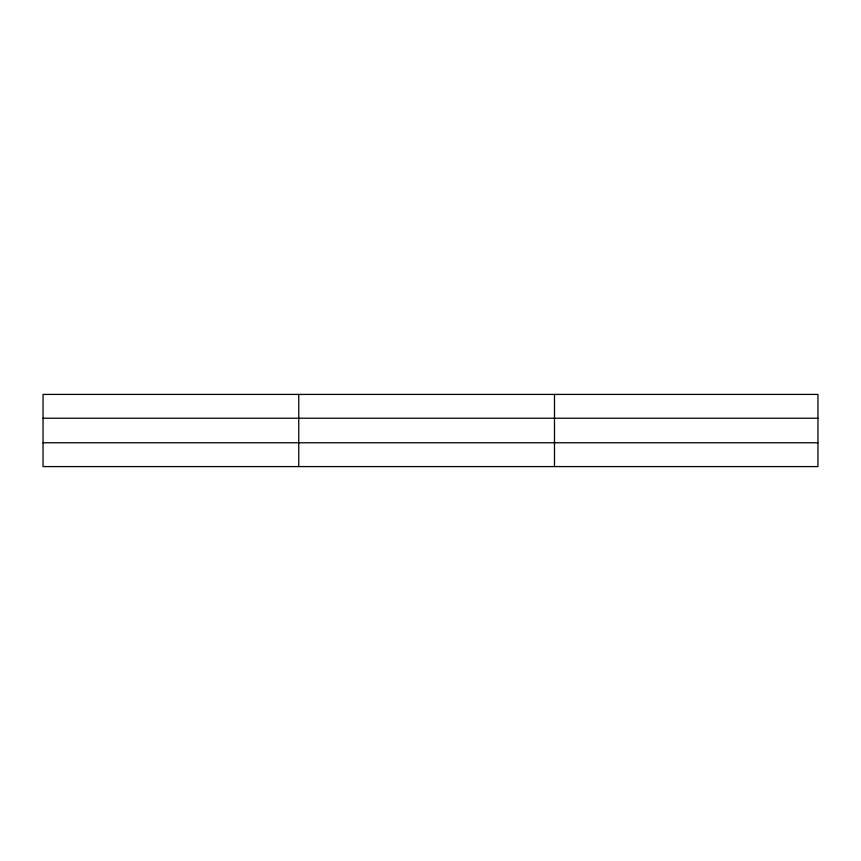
<?xml version="1.0" encoding="UTF-8"?>
<svg xmlns="http://www.w3.org/2000/svg" width="861" height="861" viewBox="0 0 861 861"><rect width="100%" height="100%" fill="white"/><g stroke="black" fill="none" stroke-linecap="round" stroke-linejoin="round"><path stroke-width="1.29" d="M298.767 394.413L298.767 466.587M554.484 394.413L554.484 466.587M817.95 418.231L817.95 394.413L43.05 394.413L43.05 466.587L817.95 466.587L817.95 418.231L43.05 418.231M43.05 442.769L817.95 442.769"/></g></svg>
